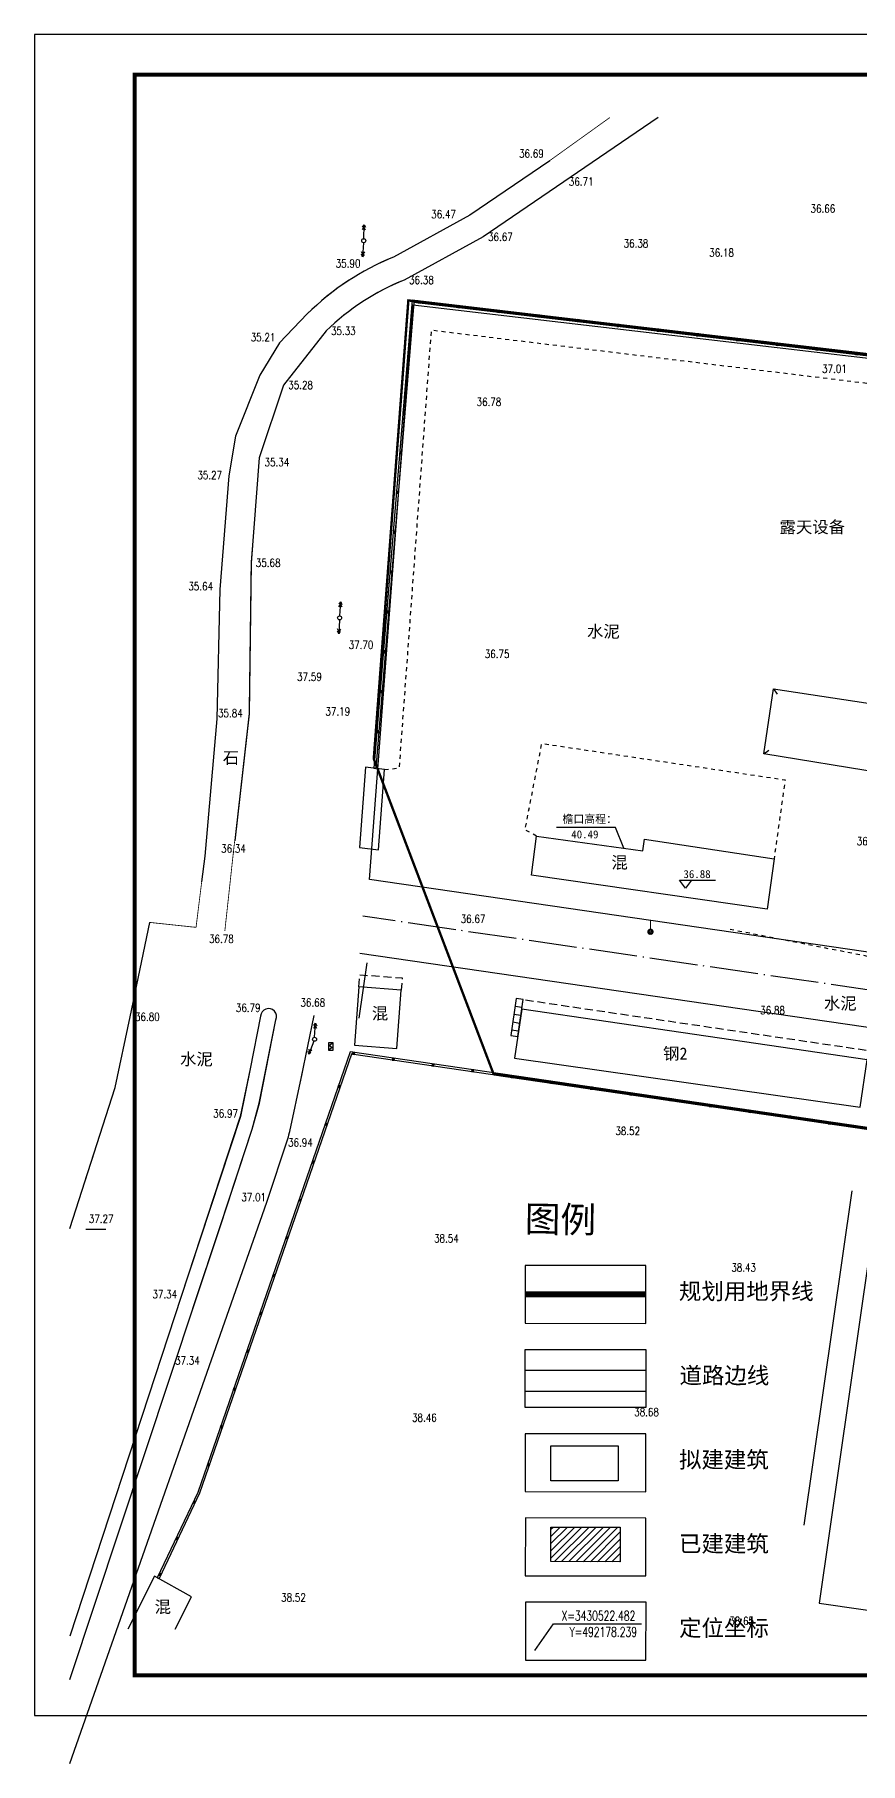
# Model space of a CAD drawing. Extents: x 40372685 to 40373131, y 3431137 to 3431353.
# Drawn here: x 40372685.3 to 40372788.4, y 3431137.4 to 3431353.4 of the extents above; entities that cross this region are included whole.
import ezdxf
from ezdxf.enums import TextEntityAlignment as Align

# ---------------------------------------------------------------- set-up
doc = ezdxf.new("R2010")
doc.units = 0
doc.header["$LTSCALE"] = 0.5
doc.header["$PDSIZE"] = -0.6
for name, pattern in [('1161', [1.6, 0, -1.6]), ('ACAD_ISO04W100', [30.5, 24, -3, 0.5, -3]), ('DASHED2', [9.525, 6.35, -3.175]), ('DOTE', [2.42, 2, -0.2, 0.02, -0.2]), ('X2', [10, 8, -2]), ('X5', [3, 2, -1]), ('X6', [2, 1, -1])]:
    doc.linetypes.add(name, pattern=pattern)
doc.layers.get('0').update_dxf_attribs({"linetype": 'CONTINUOUS'})
doc.layers.add('ASSIST', color=7, linetype='CONTINUOUS', plot=False)
for name, color, linetype in [('D-GH', 1, 'DASHED2'), ('DIM_COOR', 3, 'CONTINUOUS'), ('DLDW', 11, 'CONTINUOUS'), ('DLSS', 4, 'CONTINUOUS'), ('GCD', 250, 'CONTINUOUS'), ('GXYZ', 7, 'CONTINUOUS'), ('JMD', 6, 'CONTINUOUS'), ('JZD', 1, 'CONTINUOUS'), ('JZP', 1, 'CONTINUOUS'), ('PUB_TEXT', 7, 'CONTINUOUS'), ('PUB_TITLE', 4, 'CONTINUOUS'), ('PUB_WALL', 9, 'CONTINUOUS'), ('TK', 7, 'CONTINUOUS'), ('ZBTZ', 3, 'CONTINUOUS'), ('zj', 7, 'CONTINUOUS'), ('内部道路', 4, 'CONTINUOUS'), ('图例', 7, 'CONTINUOUS'), ('建筑', 2, 'CONTINUOUS'), ('建筑外', 2, 'CONTINUOUS')]:
    doc.layers.add(name, color=color, linetype=linetype)
doc.styles.add('_TCH_DIM', font='SIMPLEX', dxfattribs={"bigfont": 'GBCBIG'})
doc.styles.add('HZ', font='rs.shx', dxfattribs={"width": 0.8, "bigfont": 'hztxt.shx'})
doc.styles.add('宋体', font='')
doc.styles.get('宋体').set_extended_font_data('SimSun')

# ---------------------------------------------------------------- blocks, each defined once
blk = doc.blocks.new('gc017')
at = {"const_width": 0.8}
blk.add_lwpolyline([(0.4, 0, 0.198912), (0.28, 0.28, 0.198912), (0, 0.4, 0.198912), (-0.28, 0.28, 0.198912), (-0.4, 0, 0.198912), (-0.28, -0.28, 0.198912), (0, -0.4, 0.198912), (0.28, -0.28, 0.198912)], format="xyb", close=True, dxfattribs=at)
at = {"const_width": 0.2}
blk.add_lwpolyline([(0, 2.8), (0, 0.4)], dxfattribs=at)
blk = doc.blocks.new('GC0000')
at = {"linetype": 'Continuous'}
blk.add_point((0, 0), dxfattribs=at)
blk = doc.blocks.new('GC200')
blk = doc.blocks.new('gc234')
at = {"linetype": 'Continuous'}
for p, q in [((-0.5, 0), (-0.5, 2)), ((-0.5, 2), (0.5, 2)), ((0.5, 0), (-0.5, 0)), ((0.35, 1.75), (-0.35, 1.25)), ((-0.35, 1.25), (0.35, 0.75)), ((0.35, 0.75), (-0.35, 0.25)), ((0.5, 2), (0.5, 0))]:
    blk.add_line(p, q, dxfattribs=at)
blk = doc.blocks.new('gc013a')
at = {"linetype": 'Continuous'}
blk.add_line((0.5, 0), (4, 0), dxfattribs=at)
at = {"linetype": 'Continuous', "flags": 128}
for points in [[(2.77, 0.35), (3.38, 0), (2.77, -0.35)], [(3.39, 0.35), (4, 0), (3.39, -0.35)]]:
    blk.add_lwpolyline(points, dxfattribs=at)
blk = doc.blocks.new('gc170')
at = {"linetype": 'Continuous'}
blk.add_circle((0, 0), 0.5, dxfattribs=at)
blk = doc.blocks.new('gc002')
at = {"color": 250}
for p, q in [((0.5, 0.5), (-0.5, 0.5)), ((-0.5, 0.5), (-0.5, -0.5)), ((0.5, -0.5), (0.5, 0.5)), ((-0.5, -0.5), (0.5, -0.5))]:
    blk.add_line(p, q, dxfattribs=at)
at = {"color": 250, "linetype": 'Continuous'}
for points in [[(0, 0), (0.5, 0.5), (-0.5, 0.5)], [(0, 0), (-0.5, 0.5), (-0.5, -0.5)], [(0, 0), (-0.5, -0.5), (0.5, -0.5)], [(0, 0), (0.5, -0.5), (0.5, 0.5)]]:
    blk.add_solid(points, dxfattribs=at)
blk = doc.blocks.new('tyrgefrgh')
at = {"color": 251, "linetype": 'Continuous', "elevation": -38.76, "flags": 128}
blk.add_lwpolyline([(40372992.63, 3431562.53), (40372991.57, 3431565.14), (40372984.21, 3431565.14)], dxfattribs=at)
at = {"layer": 'ASSIST', "color": 251, "linetype": 'Continuous', "elevation": -38.76, "flags": 128}
blk.add_lwpolyline([(40372979.36, 3431539.03), (40372980.04, 3431543.63), (40372979.17, 3431543.75), (40372978.5, 3431539.16)], close=True, dxfattribs=at)
at = {"layer": 'DLSS', "color": 251, "linetype": 'X2', "const_width": 0.1, "flags": 128}
blk.add_lwpolyline([(40372996.89, 3431653.84), (40372975.06, 3431638.92), (40372965.2, 3431633.53, 0.098854), (40372955.45, 3431627.17), (40372950.11, 3431620.41), (40372947.09, 3431611.33), (40372946.06, 3431598.2), (40372945.81, 3431579.32), (40372943.8, 3431561.5), (40372942.79, 3431552.19)], format="xyb", dxfattribs=at)
at = {"layer": 'DLSS', "color": 251, "linetype": 'Continuous', "const_width": 0.1, "flags": 128}
for points in [[(40372990.88, 3431653.84), (40372983.09, 3431648.25)], [(40372925.43, 3431521.27), (40372926.34, 3431524.06), (40372929.1, 3431532.62), (40372930.97, 3431541.47), (40372933.41, 3431553.27), (40372939.21, 3431552.65)], [(40372940.78, 3431497.62), (40372948.04, 3431518.3), (40372948.04, 3431518.3), (40372950.8, 3431526.68), (40372952.38, 3431533.97), (40372953.94, 3431541.63)]]:
    blk.add_lwpolyline(points, dxfattribs=at)
blk.add_lwpolyline([(40372983.36, 3431648.43), (40372973.4, 3431641.63), (40372963.85, 3431636.4, 0.098955), (40372953.09, 3431629.29), (40372949.64, 3431625.7), (40372947.17, 3431621.66), (40372944.11, 3431614), (40372943.3, 3431609.08), (40372942.16, 3431594.87), (40372941.79, 3431578.72), (40372940.3, 3431561.54), (40372939.19, 3431552.61)], format="xyb", dxfattribs=at)
at = {"layer": 'DLSS', "color": 251, "linetype": 'X6', "elevation": -38.76, "flags": 128}
for points in [[(40372962.73, 3431572.37), (40372964.59, 3431572.57), (40372968.6, 3431627.28), (40373045.09, 3431617.95)], [(40372981.72, 3431564.04), (40372980.28, 3431564.84), (40372982.38, 3431575.63), (40373012.76, 3431571.08), (40373011.37, 3431561.23)], [(40373285.4, 3431527.07), (40373264.11, 3431529.41), (40373262.44, 3431515.48), (40373261.01, 3431512.85), (40373257.93, 3431511.1), (40373145.33, 3431527.26), (40373145.38, 3431529.65), (40373051.85, 3431543.4), (40373005.4, 3431552.48)]]:
    blk.add_lwpolyline(points, dxfattribs=at)
at = {"layer": 'JMD', "color": 251, "linetype": 'Continuous'}
for p, q in [((40373011.3, 3431582.44), (40373011.78, 3431581.79)), ((40373010.09, 3431574.34), (40373010.73, 3431574.81)), ((40372961.39, 3431572.54), (40372961.63, 3431572.52)), ((40372961.39, 3431572.54), (40372961.63, 3431572.52)), ((40372979.17, 3431543.75, -38.76), (40372978.5, 3431539.16, -38.76)), ((40372979.89, 3431542.64, -38.76), (40372979.03, 3431542.76, -38.76)), ((40372980.04, 3431543.63, -38.76), (40372979.17, 3431543.75, -38.76)), ((40372979.36, 3431539.03, -38.76), (40372980.04, 3431543.63, -38.76)), ((40372979.6, 3431540.66, -38.76), (40372978.74, 3431540.79, -38.76)), ((40372979.75, 3431541.65, -38.76), (40372978.88, 3431541.77, -38.76)), ((40372979.45, 3431539.67, -38.76), (40372978.59, 3431539.8, -38.76)), ((40372934.35, 3431471.39), (40372934.57, 3431471.28)), ((40372934.35, 3431471.39), (40372934.57, 3431471.28))]:
    blk.add_line(p, q, dxfattribs=at)
at = {"layer": 'JMD', "color": 251, "linetype": 'Continuous', "flags": 128}
for points in [[(40373106.12, 3431614.46), (40372966.18, 3431631.02), (40372961.39, 3431572.54)], [(40373106.12, 3431614.46), (40372966.18, 3431631.02), (40372961.39, 3431572.54)], [(40373106.09, 3431614.21), (40372966.41, 3431630.74), (40372961.63, 3431572.52)], [(40373106.09, 3431614.21), (40372966.41, 3431630.74), (40372961.63, 3431572.52)], [(40373307.25, 3431590.01), (40373292.48, 3431488.21), (40372958.45, 3431537.1), (40372939.41, 3431482.03), (40372934.35, 3431471.39)], [(40373307.25, 3431590.01), (40373292.48, 3431488.21), (40372958.45, 3431537.1), (40372939.41, 3431482.03), (40372934.35, 3431471.39)], [(40373307.5, 3431589.98), (40373292.69, 3431487.93), (40372958.61, 3431536.82), (40372939.64, 3431481.94), (40372934.57, 3431471.28)], [(40373307.5, 3431589.98), (40373292.69, 3431487.93), (40372958.61, 3431536.82), (40372939.64, 3431481.94), (40372934.57, 3431471.28)]]:
    blk.add_lwpolyline(points, dxfattribs=at)
for points, elevation in [([(40373024.89, 3431571.9), (40373010.09, 3431574.34), (40373011.3, 3431582.44), (40373026.14, 3431580.21), (40373024.89, 3431571.9)], 37.73), ([(40372960.37, 3431572.67), (40372959.6, 3431562.64), (40372961.96, 3431562.34), (40372962.73, 3431572.37)], -38.76), ([(40373010.52, 3431554.92), (40372981.07, 3431559.19), (40372981.72, 3431564.04), (40372994.99, 3431562.2), (40372995.2, 3431563.67), (40373011.37, 3431561.23)], -38.76), ([(40372964.82, 3431544.82), (40372959.54, 3431545.22), (40372958.99, 3431537.93), (40372964.27, 3431537.53)], -38.76), ([(40372979.86, 3431542.44), (40372978.96, 3431536.3), (40373022.12, 3431530.17), (40373022.99, 3431536.09)], -38.76)]:
    blk.add_lwpolyline(points, close=True, dxfattribs=dict(at, elevation=elevation))
at = {"layer": 'JMD', "color": 251, "linetype": 'X5', "flags": 128}
for points, elevation in [([(40372959.54, 3431545.22), (40372959.63, 3431546.73), (40372964.93, 3431546.33), (40372964.82, 3431544.82)], 0.21), ([(40372979.86, 3431542.44), (40372980.04, 3431543.63), (40373023.17, 3431537.27), (40373022.99, 3431536.09)], -38.76)]:
    blk.add_lwpolyline(points, dxfattribs=dict(at, elevation=elevation))
at = {"layer": 'JMD', "color": 251, "linetype": 'Continuous', "elevation": -38.76, "flags": 128}
for points in [[(40373097.99, 3431464.95), (40373104.37, 3431508.82), (40373024.5, 3431520.44), (40373017, 3431468.23), (40373039.57, 3431464.95)], [(40372936.59, 3431464.95), (40372938.63, 3431469), (40372934, 3431471.58), (40372930.67, 3431464.95)]]:
    blk.add_lwpolyline(points, dxfattribs=at)
at = {"layer": 'JZP', "color": 1, "linetype": 'X5', "const_width": 0.3, "flags": 128}
blk.add_lwpolyline([(40373109.75, 3431614.7), (40373106.37, 3431614.5), (40372965.71, 3431630.98), (40372961.39, 3431573.71), (40372976.36, 3431534.3), (40373041.27, 3431524.83), (40373125.44, 3431512.56), (40373207.52, 3431500.58), (40373292.56, 3431488.18), (40373300.69, 3431545.78), (40373286.63, 3431547.93), (40373204.86, 3431561.4)], close=True, dxfattribs=at)
at = {"layer": 'TK', "color": 251, "linetype": 'Continuous'}
blk.add_line((40372925.43, 3431514.95), (40372927.93, 3431514.95), dxfattribs=at)
at = {"layer": 'ZBTZ', "color": 251, "linetype": 'Continuous', "elevation": 36.79, "flags": 128}
blk.add_lwpolyline([(40372938.8, 3431505.02), (40372942.23, 3431515.38), (40372946.22, 3431527.42), (40372947.1, 3431530.68), (40372949.15, 3431541.09, 1.227124), (40372947.26, 3431541.55), (40372945.96, 3431534.97), (40372944.73, 3431529.04), (40372937.19, 3431506.05)], format="xyb", dxfattribs=at)
at = {"layer": 'zj', "color": 251, "linetype": 'Continuous', "elevation": -38.76, "flags": 128}
blk.add_lwpolyline([(40373001.06, 3431558.56), (40373000.31, 3431557.56), (40372999.56, 3431558.56), (40373004.06, 3431558.56)], dxfattribs=at)
at = {"layer": 'DLDW', "color": 251, "linetype": '1161', "xscale": 0.5, "yscale": 0.5, "zscale": 0.5}
blk.add_blockref('gc017', (40372995.94, 3431552.1, -38.76), dxfattribs=at)
at = {"layer": 'GCD', "color": 251, "linetype": 'Continuous'}
ref = blk.add_blockref('GC200', (40372983.09, 3431648.25, 36.69), dxfattribs=dict(at, xscale=0.5, yscale=0.5, zscale=0.5))
ref.add_attrib('height', '36.69', dxfattribs={"linetype": 'Continuous', "height": 1, "style": 'HZ', "width": 0.8}).set_placement((40372979.53, 3431649.33, 36.69), align=Align.MIDDLE_LEFT)
ref = blk.add_blockref('GC200', (40372985.15, 3431645.82, 36.71), dxfattribs=dict(at, xscale=0.5, yscale=0.5, zscale=0.5))
ref.add_attrib('height', '36.71', dxfattribs={"linetype": 'Continuous', "height": 1, "style": 'HZ', "width": 0.8}).set_placement((40372985.75, 3431645.82, 36.71), align=Align.MIDDLE_LEFT)
ref = blk.add_blockref('GC200', (40372970.19, 3431639.92, 36.47), dxfattribs=dict(at, xscale=0.5, yscale=0.5, zscale=0.5))
ref.add_attrib('height', '36.47', dxfattribs={"linetype": 'Continuous', "height": 1, "style": 'HZ', "width": 0.8}).set_placement((40372968.56, 3431641.75, 36.47), align=Align.MIDDLE_LEFT)
ref = blk.add_blockref('GC200', (40373015.33, 3431642.45, 36.66), dxfattribs=dict(at, xscale=0.5, yscale=0.5, zscale=0.5))
ref.add_attrib('height', '36.66', dxfattribs={"linetype": 'Continuous', "height": 1, "style": 'HZ', "width": 0.8}).set_placement((40373015.93, 3431642.45, 36.66), align=Align.MIDDLE_LEFT)
ref = blk.add_blockref('GC200', (40372975.06, 3431638.92, 36.67), dxfattribs=dict(at, xscale=0.5, yscale=0.5, zscale=0.5))
ref.add_attrib('height', '36.67', dxfattribs={"linetype": 'Continuous', "height": 1, "style": 'HZ', "width": 0.8}).set_placement((40372975.66, 3431638.92, 36.67), align=Align.MIDDLE_LEFT)
ref = blk.add_blockref('GC200', (40372991.99, 3431638.1, 36.38), dxfattribs=dict(at, xscale=0.5, yscale=0.5, zscale=0.5))
ref.add_attrib('height', '36.38', dxfattribs={"linetype": 'Continuous', "height": 1, "style": 'HZ', "width": 0.8}).set_placement((40372992.59, 3431638.1, 36.38), align=Align.MIDDLE_LEFT)
ref = blk.add_blockref('GC200', (40372960.86, 3431635.06, 35.9), dxfattribs=dict(at, xscale=0.5, yscale=0.5, zscale=0.5))
ref.add_attrib('height', '35.90', dxfattribs={"linetype": 'Continuous', "height": 1, "style": 'HZ', "width": 0.8}).set_placement((40372956.64, 3431635.6, 35.9), align=Align.MIDDLE_LEFT)
ref = blk.add_blockref('GC200', (40373002.68, 3431636.95, 36.18), dxfattribs=dict(at, xscale=0.5, yscale=0.5, zscale=0.5))
ref.add_attrib('height', '36.18', dxfattribs={"linetype": 'Continuous', "height": 1, "style": 'HZ', "width": 0.8}).set_placement((40373003.28, 3431636.95, 36.18), align=Align.MIDDLE_LEFT)
ref = blk.add_blockref('GC200', (40372965.2, 3431633.53, 36.38), dxfattribs=dict(at, xscale=0.5, yscale=0.5, zscale=0.5))
ref.add_attrib('height', '36.38', dxfattribs={"linetype": 'Continuous', "height": 1, "style": 'HZ', "width": 0.8}).set_placement((40372965.8, 3431633.53, 36.38), align=Align.MIDDLE_LEFT)
ref = blk.add_blockref('GC200', (40372949.64, 3431625.7, 35.21), dxfattribs=dict(at, xscale=0.5, yscale=0.5, zscale=0.5))
ref.add_attrib('height', '35.21', dxfattribs={"linetype": 'Continuous', "height": 1, "style": 'HZ', "width": 0.8}).set_placement((40372946.02, 3431626.38, 35.21), align=Align.MIDDLE_LEFT)
ref = blk.add_blockref('GC200', (40372955.45, 3431627.17, 35.33), dxfattribs=dict(at, xscale=0.5, yscale=0.5, zscale=0.5))
ref.add_attrib('height', '35.33', dxfattribs={"linetype": 'Continuous', "height": 1, "style": 'HZ', "width": 0.8}).set_placement((40372956.05, 3431627.17, 35.33), align=Align.MIDDLE_LEFT)
ref = blk.add_blockref('GC200', (40373021.14, 3431621.97, 37.01), dxfattribs=dict(at, xscale=0.5, yscale=0.5, zscale=0.5))
ref.add_attrib('height', '37.01', dxfattribs={"linetype": 'Continuous', "height": 1, "style": 'HZ', "width": 0.8}).set_placement((40373017.38, 3431622.44, 37.01), align=Align.MIDDLE_LEFT)
ref = blk.add_blockref('GC200', (40372950.11, 3431620.41, 35.28), dxfattribs=dict(at, xscale=0.5, yscale=0.5, zscale=0.5))
ref.add_attrib('height', '35.28', dxfattribs={"linetype": 'Continuous', "height": 1, "style": 'HZ', "width": 0.8}).set_placement((40372950.71, 3431620.41, 35.28), align=Align.MIDDLE_LEFT)
ref = blk.add_blockref('GC200', (40372973.63, 3431618.3, 36.78), dxfattribs=dict(at, xscale=0.5, yscale=0.5, zscale=0.5))
ref.add_attrib('height', '36.78', dxfattribs={"linetype": 'Continuous', "height": 1, "style": 'HZ', "width": 0.8}).set_placement((40372974.23, 3431618.3, 36.78), align=Align.MIDDLE_LEFT)
ref = blk.add_blockref('GC200', (40372943.3, 3431609.03, 35.27), dxfattribs=dict(at, xscale=0.5, yscale=0.5, zscale=0.5))
ref.add_attrib('height', '35.27', dxfattribs={"linetype": 'Continuous', "height": 1, "style": 'HZ', "width": 0.8}).set_placement((40372939.36, 3431609.16, 35.27), align=Align.MIDDLE_LEFT)
ref = blk.add_blockref('GC200', (40372947.09, 3431611.33, 35.34), dxfattribs=dict(at, xscale=0.5, yscale=0.5, zscale=0.5))
ref.add_attrib('height', '35.34', dxfattribs={"linetype": 'Continuous', "height": 1, "style": 'HZ', "width": 0.8}).set_placement((40372947.75, 3431610.76, 35.34), align=Align.MIDDLE_LEFT)
ref = blk.add_blockref('GC200', (40372946.06, 3431598.2, 35.68), dxfattribs=dict(at, xscale=0.5, yscale=0.5, zscale=0.5))
ref.add_attrib('height', '35.68', dxfattribs={"linetype": 'Continuous', "height": 1, "style": 'HZ', "width": 0.8}).set_placement((40372946.66, 3431598.2, 35.68), align=Align.MIDDLE_LEFT)
ref = blk.add_blockref('GC200', (40372942.29, 3431594.86, 35.64), dxfattribs=dict(at, xscale=0.5, yscale=0.5, zscale=0.5))
ref.add_attrib('height', '35.64', dxfattribs={"linetype": 'Continuous', "height": 1, "style": 'HZ', "width": 0.8}).set_placement((40372938.23, 3431595.26, 35.64), align=Align.MIDDLE_LEFT)
ref = blk.add_blockref('GC200', (40372957.65, 3431587.95, 37.7), dxfattribs=dict(at, xscale=0.5, yscale=0.5, zscale=0.5))
ref.add_attrib('height', '37.70', dxfattribs={"linetype": 'Continuous', "height": 1, "style": 'HZ', "width": 0.8}).set_placement((40372958.25, 3431587.95, 37.7), align=Align.MIDDLE_LEFT)
ref = blk.add_blockref('GC200', (40372974.65, 3431586.81, 36.75), dxfattribs=dict(at, xscale=0.5, yscale=0.5, zscale=0.5))
ref.add_attrib('height', '36.75', dxfattribs={"linetype": 'Continuous', "height": 1, "style": 'HZ', "width": 0.8}).set_placement((40372975.25, 3431586.81, 36.75), align=Align.MIDDLE_LEFT)
ref = blk.add_blockref('GC200', (40372954.63, 3431582.76, 37.59), dxfattribs=dict(at, xscale=0.5, yscale=0.5, zscale=0.5))
ref.add_attrib('height', '37.59', dxfattribs={"linetype": 'Continuous', "height": 1, "style": 'HZ', "width": 0.8}).set_placement((40372951.82, 3431583.96, 37.59), align=Align.MIDDLE_LEFT)
ref = blk.add_blockref('GC200', (40372945.81, 3431579.32, 35.84), dxfattribs=dict(at, xscale=0.5, yscale=0.5, zscale=0.5))
ref.add_attrib('height', '35.84', dxfattribs={"linetype": 'Continuous', "height": 1, "style": 'HZ', "width": 0.8}).set_placement((40372941.94, 3431579.42, 35.84), align=Align.MIDDLE_LEFT)
ref = blk.add_blockref('GC200', (40372957.2, 3431580.88, 37.19), dxfattribs=dict(at, xscale=0.5, yscale=0.5, zscale=0.5))
ref.add_attrib('height', '37.19', dxfattribs={"linetype": 'Continuous', "height": 1, "style": 'HZ', "width": 0.8}).set_placement((40372955.35, 3431579.63, 37.19), align=Align.MIDDLE_LEFT)
ref = blk.add_blockref('GC200', (40372943.8, 3431561.5, 36.34), dxfattribs=dict(at, xscale=0.5, yscale=0.5, zscale=0.5))
ref.add_attrib('height', '36.34', dxfattribs={"linetype": 'Continuous', "height": 1, "style": 'HZ', "width": 0.8}).set_placement((40372942.33, 3431562.49, 36.34), align=Align.MIDDLE_LEFT)
ref = blk.add_blockref('GC200', (40373023.04, 3431564.75, 36.85), dxfattribs=dict(at, xscale=0.5, yscale=0.5, zscale=0.5))
ref.add_attrib('height', '36.85', dxfattribs={"linetype": 'Continuous', "height": 1, "style": 'HZ', "width": 0.8}).set_placement((40373021.71, 3431563.42, 36.85), align=Align.MIDDLE_LEFT)
ref = blk.add_blockref('GC200', (40372971.64, 3431553.71, 36.67), dxfattribs=dict(at, xscale=0.5, yscale=0.5, zscale=0.5))
ref.add_attrib('height', '36.67', dxfattribs={"linetype": 'Continuous', "height": 1, "style": 'HZ', "width": 0.8}).set_placement((40372972.24, 3431553.71, 36.67), align=Align.MIDDLE_LEFT)
ref = blk.add_blockref('GC200', (40372942.79, 3431552.19, 36.78), dxfattribs=dict(at, xscale=0.5, yscale=0.5, zscale=0.5))
ref.add_attrib('height', '36.78', dxfattribs={"linetype": 'Continuous', "height": 1, "style": 'HZ', "width": 0.8}).set_placement((40372940.82, 3431551.21, 36.78), align=Align.MIDDLE_LEFT)
ref = blk.add_blockref('GC200', (40372947.26, 3431541.55, 36.79), dxfattribs=dict(at, xscale=0.5, yscale=0.5, zscale=0.5))
ref.add_attrib('height', '36.79', dxfattribs={"linetype": 'Continuous', "height": 1, "style": 'HZ', "width": 0.8}).set_placement((40372944.17, 3431542.6, 36.79), align=Align.MIDDLE_LEFT)
ref = blk.add_blockref('GC200', (40372953.94, 3431541.63, 36.68), dxfattribs=dict(at, xscale=0.5, yscale=0.5, zscale=0.5))
ref.add_attrib('height', '36.68', dxfattribs={"linetype": 'Continuous', "height": 1, "style": 'HZ', "width": 0.8}).set_placement((40372952.23, 3431543.26, 36.68), align=Align.MIDDLE_LEFT)
ref = blk.add_blockref('GC200', (40373009.05, 3431542.29, 36.88), dxfattribs=dict(at, xscale=0.5, yscale=0.5, zscale=0.5))
ref.add_attrib('height', '36.88', dxfattribs={"linetype": 'Continuous', "height": 1, "style": 'HZ', "width": 0.8}).set_placement((40373009.65, 3431542.29, 36.88), align=Align.MIDDLE_LEFT)
ref = blk.add_blockref('GC200', (40372930.97, 3431541.47, 36.8), dxfattribs=dict(at, xscale=0.5, yscale=0.5, zscale=0.5))
ref.add_attrib('height', '36.80', dxfattribs={"linetype": 'Continuous', "height": 1, "style": 'HZ', "width": 0.8}).set_placement((40372931.57, 3431541.47, 36.8), align=Align.MIDDLE_LEFT)
ref = blk.add_blockref('GC200', (40372944.73, 3431529.04, 36.97), dxfattribs=dict(at, xscale=0.5, yscale=0.5, zscale=0.5))
ref.add_attrib('height', '36.97', dxfattribs={"linetype": 'Continuous', "height": 1, "style": 'HZ', "width": 0.8}).set_placement((40372941.34, 3431529.4, 36.97), align=Align.MIDDLE_LEFT)
ref = blk.add_blockref('GC200', (40372990.96, 3431527.21, 38.52), dxfattribs=dict(at, xscale=0.5, yscale=0.5, zscale=0.5))
ref.add_attrib('height', '38.52', dxfattribs={"linetype": 'Continuous', "height": 1, "style": 'HZ', "width": 0.8}).set_placement((40372991.56, 3431527.21, 38.52), align=Align.MIDDLE_LEFT)
ref = blk.add_blockref('GC200', (40372950.8, 3431526.68, 36.94), dxfattribs=dict(at, xscale=0.5, yscale=0.5, zscale=0.5))
ref.add_attrib('height', '36.94', dxfattribs={"linetype": 'Continuous', "height": 1, "style": 'HZ', "width": 0.8}).set_placement((40372950.69, 3431525.77, 36.94), align=Align.MIDDLE_LEFT)
ref = blk.add_blockref('GC200', (40372948.04, 3431518.3, 37.01), dxfattribs=dict(at, xscale=0.5, yscale=0.5, zscale=0.5))
ref.add_attrib('height', '37.01', dxfattribs={"linetype": 'Continuous', "height": 1, "style": 'HZ', "width": 0.8}).set_placement((40372944.85, 3431518.94, 37.01), align=Align.MIDDLE_LEFT)
ref = blk.add_blockref('GC200', (40372923.39, 3431515, 37.27), dxfattribs=dict(at, xscale=0.5, yscale=0.5, zscale=0.5))
ref.add_attrib('height', '37.27', dxfattribs={"linetype": 'Continuous', "height": 1, "style": 'HZ', "width": 0.8}).set_placement((40372925.81, 3431516.24, 37.27), align=Align.MIDDLE_LEFT)
ref = blk.add_blockref('GC200', (40372968.32, 3431513.79, 38.54), dxfattribs=dict(at, xscale=0.5, yscale=0.5, zscale=0.5))
ref.add_attrib('height', '38.54', dxfattribs={"linetype": 'Continuous', "height": 1, "style": 'HZ', "width": 0.8}).set_placement((40372968.92, 3431513.79, 38.54), align=Align.MIDDLE_LEFT)
ref = blk.add_blockref('GC200', (40373005.44, 3431510.15, 38.43), dxfattribs=dict(at, xscale=0.5, yscale=0.5, zscale=0.5))
ref.add_attrib('height', '38.43', dxfattribs={"linetype": 'Continuous', "height": 1, "style": 'HZ', "width": 0.8}).set_placement((40373006.04, 3431510.15, 38.43), align=Align.MIDDLE_LEFT)
ref = blk.add_blockref('GC200', (40372937.19, 3431506.05, 37.34), dxfattribs=dict(at, xscale=0.5, yscale=0.5, zscale=0.5))
ref.add_attrib('height', '37.34', dxfattribs={"linetype": 'Continuous', "height": 1, "style": 'HZ', "width": 0.8}).set_placement((40372933.75, 3431506.81, 37.34), align=Align.MIDDLE_LEFT)
ref = blk.add_blockref('GC200', (40372940.78, 3431497.62, 37.34), dxfattribs=dict(at, xscale=0.5, yscale=0.5, zscale=0.5))
ref.add_attrib('height', '37.34', dxfattribs={"linetype": 'Continuous', "height": 1, "style": 'HZ', "width": 0.8}).set_placement((40372936.57, 3431498.52, 37.34), align=Align.MIDDLE_LEFT)
ref = blk.add_blockref('GC200', (40372965.57, 3431491.39, 38.46), dxfattribs=dict(at, xscale=0.5, yscale=0.5, zscale=0.5))
ref.add_attrib('height', '38.46', dxfattribs={"linetype": 'Continuous', "height": 1, "style": 'HZ', "width": 0.8}).set_placement((40372966.17, 3431491.39, 38.46), align=Align.MIDDLE_LEFT)
ref = blk.add_blockref('GC200', (40372993.31, 3431492.09, 38.68), dxfattribs=dict(at, xscale=0.5, yscale=0.5, zscale=0.5))
ref.add_attrib('height', '38.68', dxfattribs={"linetype": 'Continuous', "height": 1, "style": 'HZ', "width": 0.8}).set_placement((40372993.91, 3431492.09, 38.68), align=Align.MIDDLE_LEFT)
ref = blk.add_blockref('GC200', (40372949.22, 3431468.92, 38.52), dxfattribs=dict(at, xscale=0.5, yscale=0.5, zscale=0.5))
ref.add_attrib('height', '38.52', dxfattribs={"linetype": 'Continuous', "height": 1, "style": 'HZ', "width": 0.8}).set_placement((40372949.82, 3431468.92, 38.52), align=Align.MIDDLE_LEFT)
ref = blk.add_blockref('GC200', (40373005.18, 3431465.99, 38.65), dxfattribs=dict(at, xscale=0.5, yscale=0.5, zscale=0.5))
ref.add_attrib('height', '38.65', dxfattribs={"linetype": 'Continuous', "height": 1, "style": 'HZ', "width": 0.8}).set_placement((40373005.78, 3431465.99, 38.65), align=Align.MIDDLE_LEFT)
at = {"layer": 'GXYZ', "color": 251, "linetype": 'Continuous', "yscale": 0.5, "zscale": 0.5}
for p, xscale, rotation in [((40372960.13, 3431638.44), 0.5, 88.85998268952099), ((40372960.13, 3431638.44), 0.4999999999999998, 266.3581101016167), ((40372957.13, 3431591.32), 0.4999999999999998, 86.3581101016167), ((40372957.13, 3431591.32), 0.5, 266.5841076709257), ((40372953.99, 3431538.67), 0.5, 86.5841076709256), ((40372953.99, 3431538.67), 0.5, 248.667378377433)]:
    blk.add_blockref('gc013a', p, dxfattribs=dict(at, xscale=xscale, rotation=rotation))
at = {"layer": 'GXYZ', "color": 251, "linetype": 'Continuous', "xscale": 0.5, "yscale": 0.5, "zscale": 0.5}
for name, p in [('gc170', (40372960.13, 3431638.44)), ('gc170', (40372957.13, 3431591.32)), ('gc170', (40372953.99, 3431538.67)), ('gc234', (40372956.03, 3431537.27, 36.76))]:
    blk.add_blockref(name, p, dxfattribs=at)
at = {"layer": 'JMD', "color": 251, "linetype": 'Continuous', "yscale": 0.25}
for p, xscale, rotation in [((40372967.07, 3431630.79), 0.25, 173.2490214149925), ((40372972.04, 3431630.2), 0.25, 173.2490214149925), ((40372977, 3431629.61), 0.25, 173.2490214149925), ((40372981.97, 3431629.03), 0.25, 173.2490214149925), ((40372965.97, 3431626.94), 0.25, 265.3144616448378), ((40372986.93, 3431628.44), 0.25, 173.2490214149925), ((40372991.9, 3431627.85), 0.25, 173.2490214149925), ((40372996.86, 3431627.26), 0.25, 173.2490214149925), ((40373001.83, 3431626.68), 0.25, 173.2490214149925), ((40373006.79, 3431626.09), 0.25, 173.2490214149925), ((40373011.76, 3431625.5), 0.25, 173.2490214149925), ((40373016.73, 3431624.91), 0.25, 173.2490214149925), ((40373021.69, 3431624.32), 0.25, 173.2490214149925), ((40372965.56, 3431621.96), 0.25, 265.3144616448378), ((40372965.15, 3431616.97), 0.25, 265.3144616448378), ((40372964.74, 3431611.99), 0.25, 265.3144616448378), ((40372964.34, 3431607.01), 0.25, 265.3144616448378), ((40372963.93, 3431602.02), 0.25, 265.3144616448378), ((40372963.52, 3431597.04), 0.25, 265.3144616448378), ((40372963.11, 3431592.06), 0.25, 265.3144616448378), ((40372962.7, 3431587.07), 0.25, 265.3144616448378), ((40372962.29, 3431582.09), 0.25, 265.3144616448378), ((40372961.89, 3431577.11), 0.25, 265.3144616448378), ((40372958.89, 3431536.91), 0.25, 171.6736876402965), ((40372963.83, 3431536.18), 0.25, 171.6736876402965), ((40372968.78, 3431535.46), 0.25, 171.6736876402965), ((40372973.73, 3431534.73), 0.25, 171.6736876402965), ((40372978.68, 3431534.01), 0.25, 171.6736876402965), ((40372957.08, 3431532.77), 0.2499999999999999, 250.9291723674966), ((40372983.62, 3431533.29), 0.25, 171.6736876402965), ((40372988.57, 3431532.56), 0.25, 171.6736876402965), ((40372993.52, 3431531.84), 0.25, 171.6736876402965), ((40372998.47, 3431531.11), 0.25, 171.6736876402965), ((40373003.41, 3431530.39), 0.25, 171.6736876402965), ((40373008.36, 3431529.66), 0.25, 171.6736876402965), ((40372955.45, 3431528.04), 0.2499999999999999, 250.9291723674966), ((40373013.31, 3431528.94), 0.25, 171.6736876402965), ((40373018.26, 3431528.22), 0.25, 171.6736876402965), ((40372953.81, 3431523.32), 0.2499999999999999, 250.9291723674966), ((40372952.18, 3431518.59), 0.2499999999999999, 250.9291723674966), ((40372950.55, 3431513.87), 0.2499999999999999, 250.9291723674966), ((40372948.91, 3431509.14), 0.2499999999999999, 250.9291723674966), ((40372947.28, 3431504.42), 0.2499999999999999, 250.9291723674966), ((40372945.65, 3431499.69), 0.2499999999999999, 250.9291723674966), ((40372944.01, 3431494.96), 0.2499999999999999, 250.9291723674966), ((40372942.38, 3431490.24), 0.2499999999999999, 250.9291723674966), ((40372940.75, 3431485.51), 0.2499999999999999, 250.9291723674966), ((40372938.98, 3431480.83), 0.25, 244.5621017075486), ((40372936.83, 3431476.31), 0.25, 244.5621017075486), ((40372934.68, 3431471.8), 0.25, 244.5621017075486)]:
    blk.add_blockref('gc002', p, dxfattribs=dict(at, xscale=xscale, rotation=rotation))
at = {"layer": 'JZD', "color": 251, "linetype": 'Continuous', "xscale": 0.5, "yscale": 0.5, "zscale": 0.5}
for p in [(40372965.83, 3431630.98, -38.76), (40372958.72, 3431536.88, -38.76)]:
    blk.add_blockref('GC0000', p, dxfattribs=at)
at = {"color": 251, "linetype": 'Continuous', "style": '宋体'}
for s, p in [('水泥', (40372990.06, 3431589.65)), ('石', (40372943.56, 3431573.8)), ('水泥', (40373019.65, 3431543.18)), ('水泥', (40372939.24, 3431536.21))]:
    blk.add_text(s, height=1.5, dxfattribs=at).set_placement(p, align=Align.MIDDLE)
at = {"layer": 'JMD', "color": 251, "linetype": 'Continuous', "style": '宋体'}
blk.add_text('露天设备', height=1.5, dxfattribs=at).set_placement((40373016.15, 3431602.7, -38.76), align=Align.MIDDLE)
for s, p in [('混', (40372993.11, 3431560.76, -38.76)), ('混', (40372963.19, 3431541.91, -38.76)), ('钢2', (40373000.58, 3431536.89, -38.76)), ('混', (40372936.07, 3431467.76, -38.76))]:
    blk.add_text(s, height=1.5, dxfattribs=at).set_placement(p, align=Align.MIDDLE_RIGHT)
at = {"layer": 'zj', "color": 251, "linetype": 'Continuous', "style": '宋体'}
blk.add_text('檐口高程：', height=1, dxfattribs=at).set_placement((40372984.95, 3431565.39, -38.76), align=Align.BOTTOM_LEFT)
blk.add_text('40.49', height=1, dxfattribs=at).set_placement((40372986.05, 3431564.77, -38.76), align=Align.TOP_LEFT)
blk.add_text('36.88', height=1, dxfattribs=at).set_placement((40373000.06, 3431558.81, -38.76))

msp = doc.modelspace()

# ---------------------------------------------------------------- hatches: boundary and pattern name
at = {"linetype": 'Continuous'}
h = msp.add_hatch(dxfattribs=at)
h.set_pattern_fill('ANSI31', color=252, scale=0.4)
h.set_pattern_definition([(45, (39978552.3033, 686813.7819), (-0.44901280605, 0.44901280605), [])])
h.paths.add_polyline_path([(40372758.383, 3431162.639), (40372749.743, 3431162.644), (40372749.746, 3431166.964), (40372758.386, 3431166.959)])

# ---------------------------------------------------------------- linework, layer by layer
at = {"color": 4, "linetype": 'Continuous'}
for p, q in [((40372805.618, 3431236.423, 38.763), (40372727.099, 3431247.877, 38.763)), ((40372697.202, 3431230.711, 38.763), (40372699.641, 3431242.508, 38.763)), ((40373044.471, 3431192.155), (40372725.899, 3431238.618)), ((40372695.333, 3431221.866, 38.763), (40372697.202, 3431230.711, 38.763)), ((40372718.616, 3431223.209, 38.763), (40372720.178, 3431230.869, 38.763)), ((40372717.131, 3431216.382, 38.763), (40372718.616, 3431223.209, 38.763)), ((40372689.664, 3431204.257, 38.763), (40372695.333, 3431221.866, 38.763)), ((40372714.269, 3431207.545, 38.763), (40372716.884, 3431215.478, 38.763)), ((40372691.668, 3431210.515, 38.763), (40372692.574, 3431213.297, 38.763)), ((40372689.664, 3431137.434, 38.763), (40372714.269, 3431207.545, 38.763))]:
    msp.add_line(p, q, dxfattribs=at)
at = {"color": 185, "linetype": 'ACAD_ISO04W100', "ltscale": 0.5}
msp.add_line((40373039.662, 3431197.571, 19.382), (40372726.251, 3431243.281, 19.381), dxfattribs=at)
at = {"color": 250, "linetype": 'Continuous'}
msp.add_line((40372714.269, 3431207.545, 38.763), (40372714.269, 3431207.545, 38.763), dxfattribs=at)
at = {"color": 4, "linetype": 'Continuous', "flags": 128}
for points, elevation in [([(40372763.119, 3431343.086), (40372741.295, 3431328.164), (40372731.438, 3431322.774, 0.0988544), (40372721.682, 3431316.416), (40372716.343, 3431309.652), (40372713.319, 3431300.574), (40372712.294, 3431287.44), (40372712.046, 3431268.56), (40372710.261, 3431252.722)], 77.526), ([(40372749.596, 3431337.676), (40372739.637, 3431330.867), (40372730.081, 3431325.641, 0.0989546), (40372719.319, 3431318.533), (40372715.871, 3431314.937), (40372713.407, 3431310.898), (40372710.341, 3431303.242), (40372709.535, 3431298.322), (40372708.394, 3431284.107), (40372708.026, 3431267.959), (40372706.529, 3431250.779), (40372706.13, 3431247.56)], 77.526), ([(40372689.664, 3431147.918), (40372708.465, 3431204.622), (40372712.452, 3431216.666), (40372713.332, 3431219.921), (40372715.379, 3431230.33, 1.2271239), (40372713.489, 3431230.787), (40372712.192, 3431224.212), (40372710.959, 3431218.281), (40372689.664, 3431153.344)], 75.551)]:
    msp.add_lwpolyline(points, format="xyb", dxfattribs=dict(at, elevation=elevation))
msp.add_lwpolyline([(40372727.099, 3431247.877), (40372732.521, 3431319.66), (40372810.325, 3431310.542)], dxfattribs=at)
at = {"color": 4, "linetype": 'Continuous'}
msp.add_arc((40372708.337, 3431218.296, 38.763), 9, 341.75276, 347.72344, dxfattribs=at)
at = {"layer": 'D-GH', "color": 1, "linetype": 'DOTE', "ltscale": 4, "const_width": 0.72, "elevation": 31.01}
msp.add_lwpolyline([(40372746.539, 3431196.043), (40372761.602, 3431196.046)], dxfattribs=at)
at = {"layer": 'DIM_COOR', "color": 3, "linetype": 'Continuous'}
for p, q in [((40372747.728, 3431151.523, 31.01), (40372750.075, 3431154.87, 31.01)), ((40372750.075, 3431154.87, 31.01), (40372761.075, 3431154.87, 31.01))]:
    msp.add_line(p, q, dxfattribs=at)
at = {"layer": 'PUB_TITLE', "linetype": 'Continuous'}
msp.add_lwpolyline([(40372685.267, 3431143.437), (40373130.767, 3431143.437), (40373130.767, 3431353.437), (40372685.267, 3431353.437)], close=True, dxfattribs=at)
at = {"layer": 'PUB_TITLE', "linetype": 'Continuous', "const_width": 0.5}
msp.add_lwpolyline([(40372697.767, 3431148.437), (40373125.767, 3431148.437), (40373125.767, 3431348.437), (40372697.767, 3431348.437)], close=True, dxfattribs=at)
at = {"layer": 'PUB_WALL', "color": 251, "linetype": 'Continuous', "elevation": 31.01, "flags": 128}
msp.add_lwpolyline([(40372787.339, 3431208.958), (40372781.342, 3431167.19)], dxfattribs=at)
at = {"layer": '内部道路'}
for p, q in [((40372746.537, 3431186.552, 31.01), (40372761.596, 3431186.552, 31.01)), ((40372746.537, 3431183.938, 31.01), (40372761.596, 3431183.938, 31.01))]:
    msp.add_line(p, q, dxfattribs=at)
at = {"layer": '图例', "color": 0, "linetype": 'Continuous', "elevation": 31.01}
for points in [[(40372746.537, 3431192.428), (40372761.6, 3431192.419), (40372761.604, 3431199.649), (40372746.541, 3431199.659)], [(40372746.537, 3431189.14), (40372761.596, 3431189.14), (40372761.596, 3431181.9), (40372746.537, 3431181.9)], [(40372746.525, 3431171.391), (40372761.588, 3431171.381), (40372761.592, 3431178.612), (40372746.529, 3431178.621)], [(40372746.525, 3431171.391), (40372761.588, 3431171.381), (40372761.592, 3431178.612), (40372746.529, 3431178.621)], [(40372746.538, 3431171.391), (40372761.601, 3431171.381), (40372761.605, 3431178.612), (40372746.542, 3431178.621)], [(40372746.545, 3431160.872), (40372761.608, 3431160.863), (40372761.613, 3431168.093), (40372746.55, 3431168.102)], [(40372746.553, 3431150.353), (40372761.616, 3431150.344), (40372761.62, 3431157.574), (40372746.557, 3431157.583)]]:
    msp.add_lwpolyline(points, close=True, dxfattribs=at)
at = {"layer": '建筑', "linetype": 'Continuous'}
msp.add_line((40372725.791, 3431230.549), (40372726.801, 3431237.475), dxfattribs=at)
at = {"layer": '建筑外', "color": 5, "elevation": 31.01}
for points in [[(40372749.743, 3431177.125), (40372758.14, 3431177.126), (40372758.141, 3431172.734), (40372749.743, 3431172.733)], [(40372758.383, 3431162.639), (40372749.743, 3431162.644), (40372749.746, 3431166.964), (40372758.386, 3431166.959)]]:
    msp.add_lwpolyline(points, close=True, dxfattribs=at)

# ---------------------------------------------------------------- block references
at = {"linetype": 'Continuous'}
msp.add_blockref('tyrgefrgh', (-233.767, -310.759, 38.763), dxfattribs=at)

# ---------------------------------------------------------------- texts
at = {"layer": 'PUB_TEXT', "linetype": 'Continuous', "style": '宋体'}
msp.add_text('图例', height=3.2628, rotation=359, dxfattribs=at).set_placement((40372746.458, 3431203.858, 31.01))
for s, p in [('规划用地界线', (40372765.73, 3431195.401, 31.01)), ('道路边线', (40372765.801, 3431184.882, 31.01)), ('拟建建筑', (40372765.738, 3431174.363, 31.01)), ('已建建筑', (40372765.738, 3431163.856, 31.01)), ('定位坐标', (40372765.746, 3431153.337, 31.01))]:
    msp.add_text(s, height=2.0559, dxfattribs=at).set_placement(p)
at = {"layer": 'PUB_TEXT', "linetype": 'Continuous', "style": '_TCH_DIM', "width": 0.705882}
for s, p in [('X=3430522.482', (40372751.075, 3431155.297, 31.01)), ('Y=492178.239', (40372752.075, 3431153.267, 31.01))]:
    msp.add_text(s, height=1.19, dxfattribs=at).set_placement(p)

doc.saveas('drawing.dxf')
